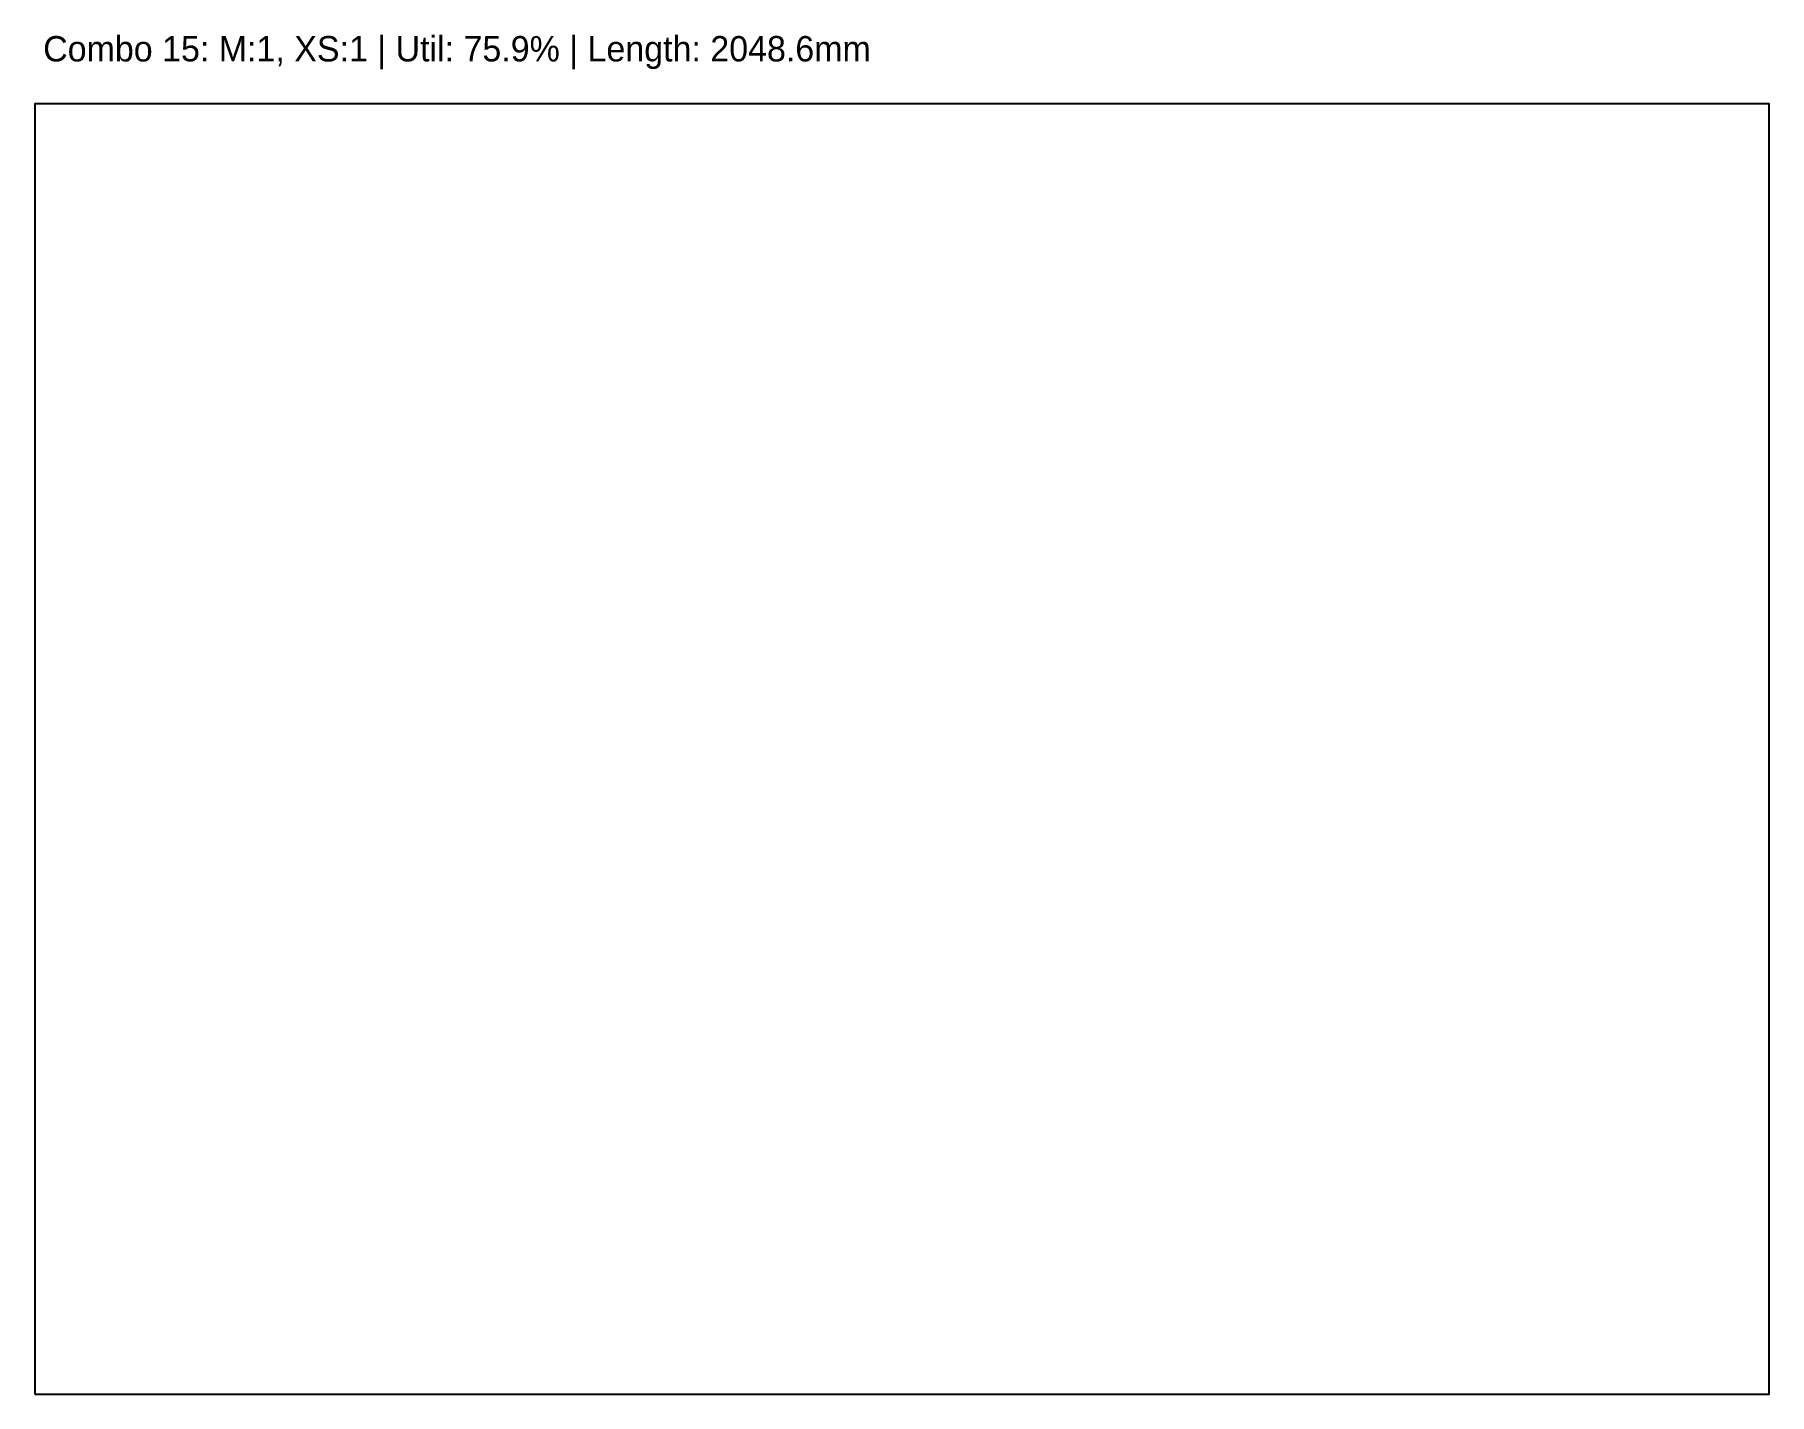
# Model space of a CAD drawing. Header units: metres. Extents: x 0 to 2049, y 0 to 1606.
import ezdxf

# ---------------------------------------------------------------- set-up
doc = ezdxf.new("R2010")
doc.units = ezdxf.units.M
doc.layers.add('CONTAINER', color=7, linetype='Continuous')
doc.layers.add('INFO', color=7, linetype='Continuous')

msp = doc.modelspace()

# ---------------------------------------------------------------- linework, layer by layer
at = {"layer": 'CONTAINER'}
msp.add_lwpolyline([(0, 0), (2048.6, 0), (2048.6, 1524), (0, 1524), (0, 0)], dxfattribs=at)

# ---------------------------------------------------------------- texts
at = {"layer": 'INFO'}
msp.add_text('Combo 15: M:1, XS:1 | Util: 75.9% | Length: 2048.6mm', height=30, dxfattribs=at).set_placement((10, 1574))

doc.saveas('drawing.dxf')
